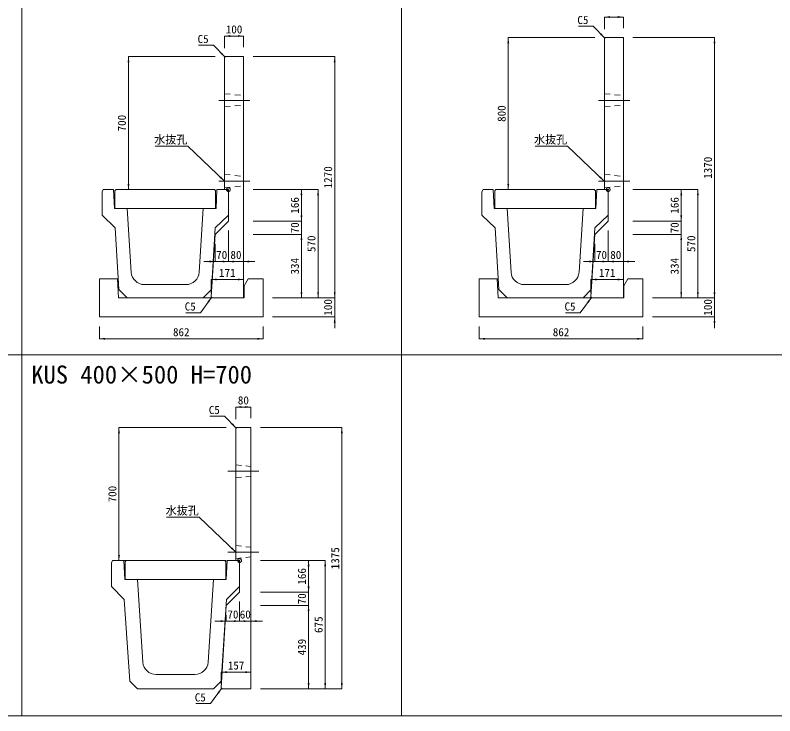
# Model space of a CAD drawing. Units: millimetres at full size, sheet at 1:40. Extents: x 86 to 35886, y -15691 to 10257.
# Drawn here: x 9252 to 13252, y -15591 to -11902 of the extents above; entities that cross this region are included whole.
import ezdxf
from ezdxf.enums import TextEntityAlignment as Align

# ---------------------------------------------------------------- set-up
doc = ezdxf.new("R2010")
doc.units = ezdxf.units.MM
doc.header["$LTSCALE"] = 40
doc.header["$PDMODE"] = 32
doc.header["$PDSIZE"] = 20
doc.linetypes.add('USER1', pattern=[28.575, 19.05, -3.175, 3.175, -3.175])
doc.linetypes.add('USER2', pattern=[1.35, 0.75, -0.6])
for name, color, linetype, lineweight in [('パネックスKUS', 2, 'Continuous', 20), ('図枠', 5, 'Continuous', 13), ('基礎ブロック', 2, 'Continuous', 13), ('寸法線', 7, 'Continuous', 13), ('引出線', 4, 'Continuous', 13), ('本体', 2, 'Continuous', 13), ('補助線', 8, 'USER1', 13)]:
    doc.layers.add(name, color=color, linetype=linetype, lineweight=lineweight)
doc.layers.add('文字', color=7, linetype='Continuous')
doc.styles.add('ＭＳ ゴシック', font='')
doc.styles.get('ＭＳ ゴシック').set_extended_font_data('MS Gothic')

# ---------------------------------------------------------------- blocks, each defined once
blk = doc.blocks.new('filled_arrow')
at = {"color": 0, "linetype": 'Continuous', "lineweight": -2}
blk.add_solid([(7.5, 1.25), (0, 0), (7.5, -1.25)], dxfattribs=at)

msp = doc.modelspace()

# ---------------------------------------------------------------- linework, layer by layer
at = {"layer": 'パネックスKUS'}
for p, q in [((12359.18, -12020.56), (12354.18, -12025.56)), ((12354.18, -12025.56), (12354.18, -12820.56)), ((12454.18, -12020.56), (12359.18, -12020.56)), ((12454.18, -13390.56), (12454.18, -12020.56)), ((10359.18, -12120.56), (10354.18, -12125.56)), ((10354.18, -12125.56), (10354.18, -12820.56)), ((10454.18, -12120.56), (10359.18, -12120.56)), ((10454.18, -13390.56), (10454.18, -12120.56)), ((10354.18, -12820.56), (10374.18, -12820.56)), ((10374.18, -12820.56), (10374.18, -12986.56)), ((12354.18, -12820.56), (12374.18, -12820.56)), ((12374.18, -12820.56), (12374.18, -12986.56)), ((10374.18, -12986.56), (10304.18, -13056.56)), ((12374.18, -12986.56), (12304.18, -13056.56)), ((10304.18, -13056.56), (10283.49, -13385.57)), ((12304.18, -13056.56), (12283.49, -13385.57)), ((10288.18, -13390.56), (10283.49, -13385.57)), ((10288.18, -13390.56), (10454.18, -13390.56)), ((12288.18, -13390.56), (12283.49, -13385.57)), ((12288.18, -13390.56), (12454.18, -13390.56)), ((10413.23, -14078.52), (10413.23, -14773.52)), ((10493.23, -14073.52), (10418.23, -14073.52)), ((10493.23, -15448.52), (10493.23, -14073.52)), ((10413.23, -14773.52), (10433.23, -14773.52)), ((10433.23, -14773.52), (10433.23, -14939.52)), ((10433.23, -14939.52), (10363.23, -15009.52)), ((10363.23, -15009.52), (10336.54, -15443.53)), ((10341.23, -15448.52), (10336.54, -15443.53)), ((10341.23, -15448.52), (10493.23, -15448.52))]:
    msp.add_line(p, q, dxfattribs=at)
at = {"layer": 'パネックスKUS', "linetype": 'USER2', "lineweight": 9}
for p, q in [((10354.18, -12315.56), (10454.18, -12325.56)), ((12354.18, -12315.56), (12454.18, -12325.56)), ((10354.18, -12385.56), (10454.18, -12375.56)), ((12354.18, -12385.56), (12454.18, -12375.56)), ((10354.18, -12740.56), (10454.18, -12750.56)), ((12354.18, -12740.56), (12454.18, -12750.56)), ((10354.18, -12810.56), (10454.18, -12800.56)), ((12354.18, -12810.56), (12454.18, -12800.56)), ((10413.23, -14268.52), (10493.23, -14278.52)), ((10413.23, -14338.52), (10493.23, -14328.52)), ((10413.23, -14693.52), (10493.23, -14703.52)), ((10413.23, -14763.52), (10493.23, -14753.52))]:
    msp.add_line(p, q, dxfattribs=at)
at = {"layer": 'パネックスKUS', "lineweight": 13}
msp.add_line((10413.23, -14078.52), (10418.23, -14073.52), dxfattribs=at)
at = {"layer": '図枠'}
for p, q in [((9286.23, -1890.56), (9286.23, -15590.56)), ((11286.23, -1890.56), (11286.23, -15590.56)), ((86.23, -13690.56), (17286.23, -13690.56)), ((86.23, -15590.56), (17286.23, -15590.56))]:
    msp.add_line(p, q, dxfattribs=at)
at = {"layer": '基礎ブロック'}
for p, q in [((9790.23, -13290.56), (9695.23, -13290.56)), ((9695.23, -13290.56), (9695.23, -13390.56)), ((9795.23, -13390.56), (9790.23, -13290.56)), ((10478.23, -13290.56), (10457.23, -13327.56)), ((10557.23, -13290.56), (10478.23, -13290.56)), ((10557.23, -13390.56), (10557.23, -13290.56)), ((11790.23, -13290.56), (11695.23, -13290.56)), ((11695.23, -13290.56), (11695.23, -13390.56)), ((11795.23, -13390.56), (11790.23, -13290.56)), ((12478.23, -13290.56), (12457.23, -13327.56)), ((12557.23, -13290.56), (12478.23, -13290.56)), ((12557.23, -13390.56), (12557.23, -13290.56)), ((10457.23, -13327.56), (10457.23, -13390.56)), ((12457.23, -13327.56), (12457.23, -13390.56)), ((9695.23, -13390.56), (9695.23, -13490.56)), ((10457.23, -13390.56), (9795.23, -13390.56)), ((10557.23, -13390.56), (10557.23, -13490.56)), ((11695.23, -13390.56), (11695.23, -13490.56)), ((12457.23, -13390.56), (11795.23, -13390.56)), ((12557.23, -13390.56), (12557.23, -13490.56)), ((9695.23, -13490.56), (10557.23, -13490.56)), ((11695.23, -13490.56), (12557.23, -13490.56))]:
    msp.add_line(p, q, dxfattribs=at)
at = {"layer": '寸法線'}
for p, q in [((12354.18, -11912.01), (12454.18, -11912.01)), ((12354.18, -11975.56), (12354.18, -11912.01)), ((12454.18, -11970.56), (12454.18, -11912.01)), ((10354.18, -12012.01), (10454.18, -12012.01)), ((10354.18, -12075.56), (10354.18, -12012.01)), ((10454.18, -12070.56), (10454.18, -12012.01)), ((11848.23, -12820.56), (11848.23, -12020.56)), ((12304.18, -12020.56), (11848.23, -12020.56)), ((12504.18, -12020.56), (12934.07, -12020.56)), ((12934.07, -13390.56), (12934.07, -12020.56)), ((9848.23, -12820.56), (9848.23, -12120.56)), ((10304.18, -12120.56), (9848.23, -12120.56)), ((10504.18, -12120.56), (10934.07, -12120.56)), ((10934.07, -13390.56), (10934.07, -12120.56)), ((10304.18, -12820.56), (9848.23, -12820.56)), ((10504.18, -12820.56), (10846.57, -12820.56)), ((10504.18, -12820.56), (10759.07, -12820.56)), ((10759.07, -12820.56), (10759.07, -12986.56)), ((10846.57, -12820.56), (10846.57, -13390.56)), ((12304.18, -12820.56), (11848.23, -12820.56)), ((12504.18, -12820.56), (12846.57, -12820.56)), ((12504.18, -12820.56), (12759.07, -12820.56)), ((12759.07, -12820.56), (12759.07, -12986.56)), ((12846.57, -12820.56), (12846.57, -13390.56)), ((10759.07, -12926.56), (10759.07, -13116.56)), ((12759.07, -12926.56), (12759.07, -13116.56)), ((10504.18, -12986.56), (10759.07, -12986.56)), ((10504.18, -12986.56), (10759.07, -12986.56)), ((12504.18, -12986.56), (12759.07, -12986.56)), ((12504.18, -12986.56), (12759.07, -12986.56)), ((10374.18, -13036.56), (10374.18, -13199.16)), ((10374.18, -13036.56), (10374.18, -13199.16)), ((10454.18, -13036.56), (10454.18, -13199.16)), ((12374.18, -13036.56), (12374.18, -13199.16)), ((12374.18, -13036.56), (12374.18, -13199.16)), ((12454.18, -13036.56), (12454.18, -13199.16)), ((10504.18, -13056.56), (10759.07, -13056.56)), ((10504.18, -13056.56), (10759.07, -13056.56)), ((10759.07, -13056.56), (10759.07, -13390.56)), ((12504.18, -13056.56), (12759.07, -13056.56)), ((12504.18, -13056.56), (12759.07, -13056.56)), ((12759.07, -13056.56), (12759.07, -13390.56)), ((10304.18, -13106.56), (10304.18, -13199.16)), ((12304.18, -13106.56), (12304.18, -13199.16)), ((10434.18, -13199.16), (10244.18, -13199.16)), ((10314.18, -13199.16), (10514.18, -13199.16)), ((12434.18, -13199.16), (12244.18, -13199.16)), ((12314.18, -13199.16), (12514.18, -13199.16)), ((10283.18, -13293.64), (10454.18, -13293.64)), ((10283.18, -13365.56), (10283.18, -13293.64)), ((10454.18, -13365.56), (10454.18, -13293.64)), ((12283.18, -13293.64), (12454.18, -13293.64)), ((12283.18, -13365.56), (12283.18, -13293.64)), ((12454.18, -13365.56), (12454.18, -13293.64)), ((10934.07, -13330.56), (10934.07, -13550.56)), ((12934.07, -13330.56), (12934.07, -13550.56)), ((10607.23, -13390.56), (10934.07, -13390.56)), ((10607.23, -13390.56), (10846.57, -13390.56)), ((10607.23, -13390.56), (10759.07, -13390.56)), ((10607.23, -13390.56), (10934.07, -13390.56)), ((12607.23, -13390.56), (12934.07, -13390.56)), ((12607.23, -13390.56), (12846.57, -13390.56)), ((12607.23, -13390.56), (12759.07, -13390.56)), ((12607.23, -13390.56), (12934.07, -13390.56)), ((10607.23, -13490.56), (10934.07, -13490.56)), ((12607.23, -13490.56), (12934.07, -13490.56)), ((9695.23, -13540.56), (9695.23, -13605.79)), ((10557.23, -13540.56), (10557.23, -13605.79)), ((11695.23, -13540.56), (11695.23, -13605.79)), ((12557.23, -13540.56), (12557.23, -13605.79)), ((9695.23, -13605.79), (10557.23, -13605.79)), ((11695.23, -13605.79), (12557.23, -13605.79)), ((10413.23, -13964.97), (10493.23, -13964.97)), ((10413.23, -14028.52), (10413.23, -13964.97)), ((10493.23, -14023.52), (10493.23, -13964.97)), ((9798.23, -14773.52), (9798.23, -14073.52)), ((10363.23, -14073.52), (9798.23, -14073.52)), ((10543.23, -14073.52), (10971.57, -14073.52)), ((10971.57, -15448.52), (10971.57, -14073.52)), ((10363.23, -14773.52), (9798.23, -14773.52)), ((10543.23, -14773.52), (10884.07, -14773.52)), ((10543.23, -14773.52), (10796.57, -14773.52)), ((10796.57, -14773.52), (10796.57, -14939.52)), ((10884.07, -14773.52), (10884.07, -15448.52)), ((10796.57, -14879.52), (10796.57, -15069.52)), ((10543.23, -14939.52), (10796.57, -14939.52)), ((10543.23, -14939.52), (10796.57, -14939.52)), ((10433.23, -14989.52), (10433.23, -15092.12)), ((10433.23, -14989.52), (10433.23, -15092.12)), ((10493.23, -14972.52), (10493.23, -15092.12)), ((10543.23, -15009.52), (10796.57, -15009.52)), ((10543.23, -15009.52), (10796.57, -15009.52)), ((10796.57, -15009.52), (10796.57, -15448.52)), ((10363.23, -15059.52), (10363.23, -15092.12)), ((10493.23, -15092.12), (10303.23, -15092.12)), ((10373.23, -15092.12), (10553.23, -15092.12)), ((10336.23, -15360.82), (10493.23, -15360.82)), ((10336.23, -15423.52), (10336.23, -15360.82)), ((10493.23, -15423.52), (10493.23, -15360.82)), ((10543.23, -15448.52), (10971.57, -15448.52)), ((10543.23, -15448.52), (10884.07, -15448.52)), ((10543.23, -15448.52), (10796.57, -15448.52))]:
    msp.add_line(p, q, dxfattribs=at)
at = {"layer": '引出線'}
for points in [[(12356.68, -12023.06), (12295.19, -11960.35), (12217.42, -11960.35)], [(10356.68, -12123.06), (10295.19, -12060.35), (10217.42, -12060.35)], [(10353.23, -12775.56), (10160.77, -12592.12), (9989.03, -12592.12)], [(12353.23, -12775.56), (12160.77, -12592.12), (11989.03, -12592.12)], [(10285.84, -13388.07), (10227.41, -13468.33), (10149.64, -13468.33)], [(12285.84, -13388.07), (12227.41, -13468.33), (12149.64, -13468.33)], [(10415.73, -14076.02), (10354.24, -14013.31), (10276.47, -14013.31)], [(10413.23, -14728.52), (10220.77, -14545.08), (10049.03, -14545.08)], [(10338.89, -15446.03), (10280.46, -15526.29), (10202.69, -15526.29)]]:
    msp.add_lwpolyline(points, dxfattribs=at)
at = {"layer": '本体'}
for p, q in [((9709.18, -12832.56), (9715.18, -12820.56)), ((9709.18, -12832.56), (9709.18, -12954.56)), ((9715.18, -12820.56), (9769.18, -12820.56)), ((9769.18, -12820.56), (9774.18, -12920.56)), ((10314.18, -12820.56), (10309.18, -12920.56)), ((10314.18, -12820.56), (10368.18, -12820.56)), ((10374.18, -12832.56), (10368.18, -12820.56)), ((10374.18, -12832.56), (10374.18, -12954.56)), ((11709.18, -12832.56), (11715.18, -12820.56)), ((11709.18, -12832.56), (11709.18, -12954.56)), ((11715.18, -12820.56), (11769.18, -12820.56)), ((11769.18, -12820.56), (11774.18, -12920.56)), ((12314.18, -12820.56), (12309.18, -12920.56)), ((12314.18, -12820.56), (12368.18, -12820.56)), ((12374.18, -12832.56), (12368.18, -12820.56)), ((12374.18, -12832.56), (12374.18, -12954.56)), ((9709.18, -12954.56), (9778.68, -13021.56)), ((9774.18, -12920.56), (9841.68, -12920.56)), ((9841.68, -12920.56), (9862.58, -13254.93)), ((10241.68, -12920.56), (10220.78, -13254.93)), ((10241.68, -12920.56), (10309.18, -12920.56)), ((10374.18, -12954.56), (10304.68, -13021.56)), ((11709.18, -12954.56), (11778.68, -13021.56)), ((11774.18, -12920.56), (11841.68, -12920.56)), ((11841.68, -12920.56), (11862.58, -13254.93)), ((12241.68, -12920.56), (12220.78, -13254.93)), ((12241.68, -12920.56), (12309.18, -12920.56)), ((12374.18, -12954.56), (12304.68, -13021.56)), ((9778.68, -13021.56), (9798.28, -13347.17)), ((10304.68, -13021.56), (10285.08, -13347.17)), ((11778.68, -13021.56), (11798.28, -13347.17)), ((12304.68, -13021.56), (12285.08, -13347.17)), ((9841.68, -13390.56), (9798.28, -13347.17)), ((9932.44, -13320.56), (10150.92, -13320.56)), ((10241.68, -13390.56), (10285.08, -13347.17)), ((11841.68, -13390.56), (11798.28, -13347.17)), ((11932.44, -13320.56), (12150.92, -13320.56)), ((12241.68, -13390.56), (12285.08, -13347.17)), ((9841.68, -13390.56), (10241.68, -13390.56)), ((11841.68, -13390.56), (12241.68, -13390.56)), ((9758.23, -14785.52), (9764.23, -14773.52)), ((9758.23, -14785.52), (9758.23, -14909.52)), ((9764.23, -14773.52), (9823.23, -14773.52)), ((9823.23, -14773.52), (9828.23, -14873.52)), ((10368.23, -14773.52), (10363.23, -14873.52)), ((10368.23, -14773.52), (10427.23, -14773.52)), ((10433.23, -14785.52), (10427.23, -14773.52)), ((10433.23, -14785.52), (10433.23, -14909.52)), ((9828.23, -14873.52), (9895.73, -14873.52)), ((9895.73, -14873.52), (9923.98, -15308.07)), ((10295.73, -14873.52), (10267.49, -15308.07)), ((10295.73, -14873.52), (10363.23, -14873.52)), ((9758.23, -14909.52), (9826.23, -14977.52)), ((10433.23, -14909.52), (10365.23, -14977.52)), ((9826.23, -14977.52), (9855.61, -15408.4)), ((10365.23, -14977.52), (10335.85, -15408.4)), ((9993.83, -15373.52), (10197.63, -15373.52)), ((9895.73, -15448.52), (9855.61, -15408.4)), ((10295.73, -15448.52), (10335.85, -15408.4)), ((9895.73, -15448.52), (10295.73, -15448.52))]:
    msp.add_line(p, q, dxfattribs=at)
at = {"layer": '本体', "lineweight": 20}
for points in [[(9776.68, -12920.56), (10306.68, -12920.56), (10306.68, -12826.56), (10300.68, -12820.56), (9782.68, -12820.56), (9776.68, -12826.56)], [(11776.68, -12920.56), (12306.68, -12920.56), (12306.68, -12826.56), (12300.68, -12820.56), (11782.68, -12820.56), (11776.68, -12826.56)], [(9830.73, -14873.52), (10360.73, -14873.52), (10360.73, -14779.52), (10354.73, -14773.52), (9836.73, -14773.52), (9830.73, -14779.52)]]:
    msp.add_lwpolyline(points, close=True, dxfattribs=at)
at = {"layer": '本体'}
for centre, start, end in [((9932.44, -13250.56), 183.57633, 270), ((10150.92, -13250.56), 270, 356.42367), ((11932.44, -13250.56), 183.57633, 270), ((12150.92, -13250.56), 270, 356.42367), ((9993.83, -15303.52), 183.71899, 270), ((10197.63, -15303.52), 270, 356.28101)]:
    msp.add_arc(centre, 70, start, end, dxfattribs=at)
at = {"layer": '補助線'}
for p, q in [((10323.87, -12350.56), (10487.59, -12350.56)), ((12323.87, -12350.56), (12487.59, -12350.56)), ((10323.87, -12775.56), (10487.59, -12775.56)), ((12323.87, -12775.56), (12487.59, -12775.56)), ((10371.37, -14303.52), (10535.09, -14303.52)), ((10371.37, -14728.52), (10535.09, -14728.52))]:
    msp.add_line(p, q, dxfattribs=at)
for p in [(10374.18, -12820.56), (12374.18, -12820.56), (10433.23, -14773.52)]:
    msp.add_point(p, dxfattribs=at)

# ---------------------------------------------------------------- block references
at = {"layer": '寸法線', "xscale": 4, "yscale": 4}
for p in [(12354.18, -11912.01), (10354.18, -12012.01), (10374.18, -13199.16), (10454.18, -13199.16), (12374.18, -13199.16), (12454.18, -13199.16), (10283.18, -13293.64), (12283.18, -13293.64), (9695.23, -13605.79), (11695.23, -13605.79), (10413.23, -13964.97), (10433.23, -15092.12), (10493.23, -15092.12), (10336.23, -15360.82)]:
    msp.add_blockref('filled_arrow', p, dxfattribs=at)
for p, rotation in [((12454.18, -11912.01), 180), ((10454.18, -12012.01), 180), ((11848.23, -12020.56), 270), ((12934.07, -12020.56), 270), ((9848.23, -12120.56), 270), ((10934.07, -12120.56), 270), ((9848.23, -12820.56), 90), ((11848.23, -12820.56), 90), ((10759.07, -12820.56), 270), ((10846.57, -12820.56), 270), ((12759.07, -12820.56), 270), ((12846.57, -12820.56), 270), ((10759.07, -12986.56), 90), ((10759.07, -12986.56), 90), ((12759.07, -12986.56), 90), ((12759.07, -12986.56), 90), ((10759.07, -13056.56), 270), ((10759.07, -13056.56), 270), ((12759.07, -13056.56), 270), ((12759.07, -13056.56), 270), ((10304.18, -13199.16), 180), ((10374.18, -13199.16), 180), ((12304.18, -13199.16), 180), ((12374.18, -13199.16), 180), ((10454.18, -13293.64), 180), ((12454.18, -13293.64), 180), ((10759.07, -13390.56), 90), ((10846.57, -13390.56), 90), ((10934.07, -13390.56), 90), ((10934.07, -13390.56), 90), ((12759.07, -13390.56), 90), ((12846.57, -13390.56), 90), ((12934.07, -13390.56), 90), ((12934.07, -13390.56), 90), ((10934.07, -13490.56), 270), ((12934.07, -13490.56), 270), ((10557.23, -13605.79), 180), ((12557.23, -13605.79), 180), ((10493.23, -13964.97), 180), ((9798.23, -14073.52), 270), ((10971.57, -14073.52), 270), ((9798.23, -14773.52), 90), ((10796.57, -14773.52), 270), ((10884.07, -14773.52), 270), ((10796.57, -14939.52), 90), ((10796.57, -14939.52), 90), ((10796.57, -15009.52), 270), ((10796.57, -15009.52), 270), ((10363.23, -15092.12), 180), ((10433.23, -15092.12), 180), ((10493.23, -15360.82), 180), ((10796.57, -15448.52), 90), ((10884.07, -15448.52), 90), ((10971.57, -15448.52), 90)]:
    msp.add_blockref('filled_arrow', p, dxfattribs=dict(at, rotation=rotation))
at = {"layer": '引出線', "xscale": 4, "yscale": 4}
for p, rotation in [((12356.68, -12023.06), 134.4), ((10356.68, -12123.06), 134.4), ((10353.23, -12775.56), 136.4), ((12353.23, -12775.56), 136.4), ((10285.84, -13388.07), 233.9), ((12285.84, -13388.07), 233.9), ((10415.73, -14076.02), 134.4), ((10413.23, -14728.52), 136.4), ((10338.89, -15446.03), 233.9)]:
    msp.add_blockref('filled_arrow', p, dxfattribs=dict(at, rotation=rotation))

# ---------------------------------------------------------------- texts
at = {"layer": '寸法線', "style": 'ＭＳ ゴシック'}
for s, p in [('100', (10404.18, -11977.01)), ('70', (10339.18, -13164.16)), ('80', (10414.18, -13164.16)), ('70', (12339.18, -13164.16)), ('80', (12414.18, -13164.16)), ('171', (10368.68, -13258.64)), ('171', (12368.68, -13258.64)), ('862', (10126.23, -13570.79)), ('862', (12126.23, -13570.79)), ('80', (10453.23, -13929.97)), ('70', (10398.23, -15057.12)), ('60', (10463.23, -15057.12)), ('157', (10414.73, -15325.82))]:
    msp.add_text(s, height=42.72, dxfattribs=at).set_placement(p, align=Align.MIDDLE_CENTER)
for s, p in [('800', (11813.23, -12420.56)), ('700', (9813.23, -12470.56)), ('1370', (12899.07, -12705.56)), ('1270', (10899.07, -12755.56)), ('166', (10724.07, -12903.56)), ('166', (12724.07, -12903.56)), ('70', (10724.07, -13021.56)), ('70', (12724.07, -13021.56)), ('570', (10811.57, -13105.56)), ('570', (12811.57, -13105.56)), ('334', (10724.07, -13223.56)), ('334', (12724.07, -13223.56)), ('100', (10899.07, -13440.56)), ('100', (12899.07, -13440.56)), ('700', (9763.23, -14423.52)), ('1375', (10936.57, -14761.02)), ('166', (10761.57, -14856.52)), ('70', (10761.57, -14974.52)), ('675', (10849.07, -15111.02)), ('439', (10761.57, -15229.02))]:
    msp.add_text(s, height=42.72, rotation=90, dxfattribs=at).set_placement(p, align=Align.MIDDLE_CENTER)
at = {"layer": '引出線', "style": 'ＭＳ ゴシック'}
for s, p in [('C5', (12270.19, -11906.35)), ('C5', (10270.19, -12006.35)), ('水抜孔', (10158.52, -12535.83)), ('水抜孔', (12158.52, -12535.83)), ('C5', (10202.41, -13414.33)), ('C5', (12202.41, -13414.33)), ('C5', (10329.24, -13959.31)), ('水抜孔', (10218.52, -14488.79)), ('C5', (10255.46, -15472.29))]:
    msp.add_text(s, height=42.72, dxfattribs=at).set_placement(p, align=Align.TOP_RIGHT)
at = {"layer": '文字', "style": 'ＭＳ ゴシック'}
msp.add_text('KUS 400×500 H=700', height=94.94, dxfattribs=at).set_placement((9336.23, -13870.06), align=Align.BOTTOM_LEFT)

doc.saveas('drawing.dxf')
